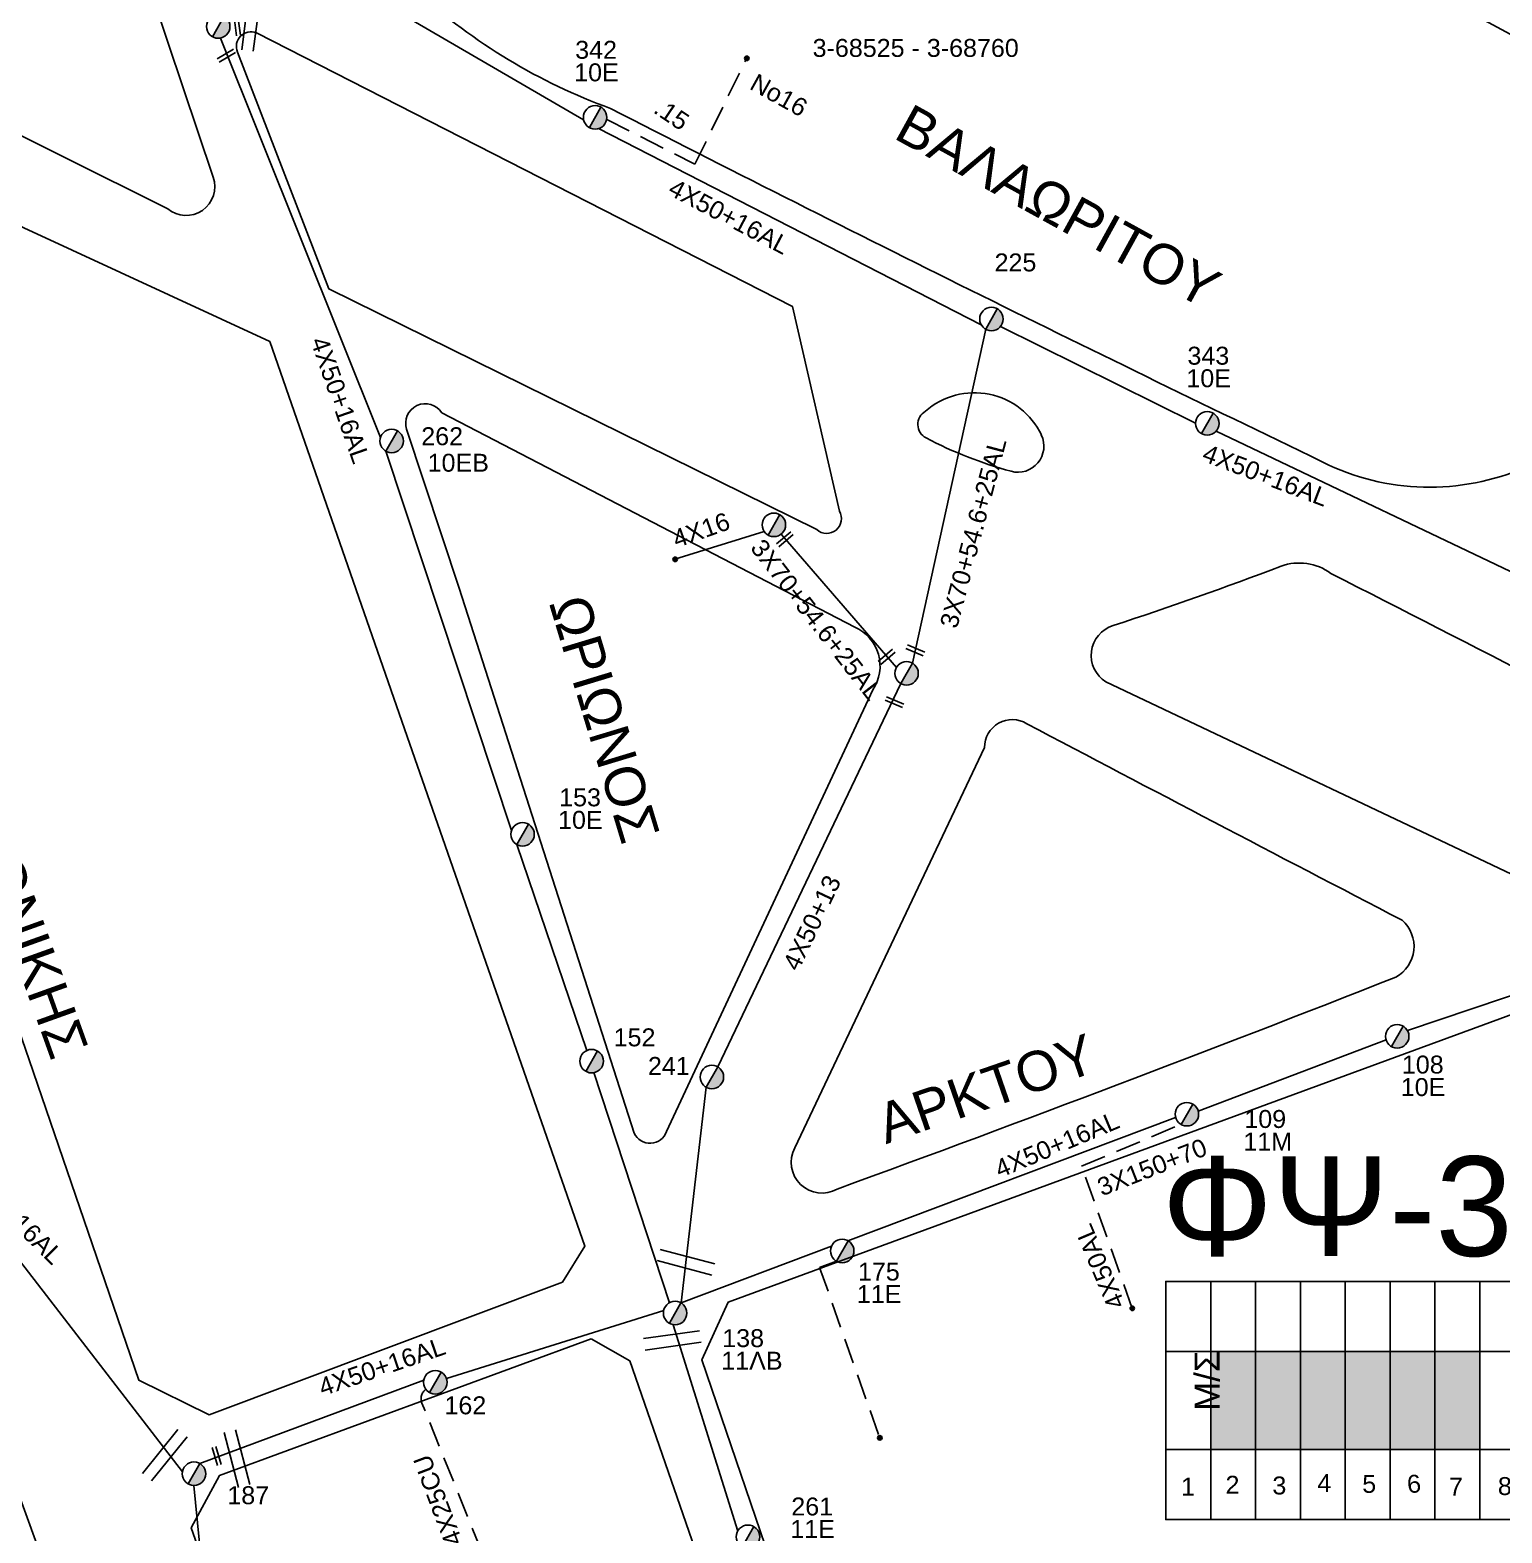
# Model space of a CAD drawing. Header units: millimetres. Extents: x 875 to 3140, y 727 to 1775.
# Drawn here: x 1699.9 to 1847.6, y 1084.1 to 1234.8 of the extents above; entities that cross this region are included whole.
import ezdxf
from ezdxf.enums import TextEntityAlignment as Align

# ---------------------------------------------------------------- set-up
doc = ezdxf.new("R2010")
doc.units = ezdxf.units.MM
doc.linetypes.add('DASHED', pattern=[19.05, 12.7, -6.35])
for name, color, linetype in [('Ασφαλειοκιβώτια Χ.Τ 9 αναχωρήσεων', 7, 'Continuous'), ('Γέφυρες Εναερίου Δικτύου', 7, 'Continuous'), ('Γυμνά εναέρια ΧΤ (3Φ)   4x50AL', 7, 'Continuous'), ('Γυμνά εναέρια ΧΤ και ΦΟΠ (3Φ)   4x50+16AL', 7, 'Continuous'), ('Εναέρια παροχή ΧΤ 4x16', 7, 'SYN_LINE'), ('Επιγραφές - Σχήματα', 7, 'Continuous'), ('Καλώδια ΧΤ   3x150+70AL', 7, 'DASHED'), ('Καλώδια ΧΤ   4x25CU', 7, 'DASHED'), ('Καλώδια ΧΤ   4x50+13', 7, 'Continuous'), ('Καλώδια ΧΤ   4x50AL', 7, 'DASHED'), ('Μηχανική τομή', 7, 'Continuous'), ('Στύλος ΦΜ', 7, 'Continuous'), ('Στύλος ΦΜ @ 1', 7, 'Continuous'), ('Συνδέσεις', 7, 'Continuous'), ('Συνεστραμμένα ΧΤ   3x70+54.6+25AL', 7, 'SYN_LINE'), ('Τομή', 7, 'Continuous'), ('Υπόβαθρο ΔΕΗ', 7, 'Continuous'), ('Υπόγεια Καλώδια Δικτύου ΧΤ   .15', 7, 'DASHED')]:
    doc.layers.add(name, color=color, linetype=linetype)
doc.styles.add('ar', font='arial.ttf')
doc.styles.get("Standard").update_dxf_attribs({"font": 'arial.ttf'})
doc.linetypes.add('SYN_LINE', pattern='A,0.5,-0.0001,["/\\/\\/\\/",Standard,S=0.1,R=0,X=0,Y=-0.05],-0.25', length=0.7501)

# ---------------------------------------------------------------- blocks, each defined once
blk = doc.blocks.new('ΥΠΑΡΧΩΝ ΤΣΙΜΕΝΤΕΝΙΟΣ ΣΤΥΛΟΣ')
at = {"layer": 'Στύλος ΦΜ'}
blk.add_hatch(color=256, dxfattribs=at).paths.add_polyline_path([(-1.29, -2.28, 0.574793), (2.62, 0, 0.268822), (1.3, 2.27)])
blk.add_line((-1.29, -2.28), (1.3, 2.27), dxfattribs=at)
blk.add_circle((0, 0), 2.62, dxfattribs=at)
at = {"layer": 'Στύλος ΦΜ', "flags": 4}
for tag, p in [('ΑΡΙΘΜΟΣ', (-4.68, 8.05)), ('ΤΥΠΟΣ', (-4.91, 3.03))]:
    blk.add_attdef(tag, p, '', height=4, dxfattribs=at)
blk = doc.blocks.new('ΤΟΜΗ')
at = {"layer": 'Τομή', "ltscale": 40}
for p, q in [((-5.68, 0), (5.68, 0)), ((5.68, -2.33), (-5.68, -2.33))]:
    blk.add_line(p, q, dxfattribs=at)
blk = doc.blocks.new('ΑΣΦΑΛΕΙΟΚΙΒΩΤΙΟ ΥΠΟΣΤΑΘΜΟΥ 9 ΑΝΑΧΩΡΗΣΕΩΝ')
at = {"layer": 'Ασφαλειοκιβώτια Χ.Τ 9 αναχωρήσεων', "ltscale": 40}
for p, q in [((-23.8, 40.36), (24.02, 40.36)), ((-9.72, 40.36), (-9.72, -40.64)), ((9.94, 40.36), (9.94, -40.64)), ((-23.8, 31.36), (24.02, 31.36)), ((-23.8, 22.36), (24.02, 22.36)), ((-23.8, 13.36), (24.02, 13.36)), ((-23.8, 4.36), (24.02, 4.36)), ((-23.8, -4.64), (24.02, -4.64)), ((-23.8, -13.64), (24.02, -13.64)), ((-23.8, -22.64), (24.02, -22.64)), ((-23.8, -31.64), (24.02, -31.64))]:
    blk.add_line(p, q, dxfattribs=at)
at = {"layer": 'Ασφαλειοκιβώτια Χ.Τ 9 αναχωρήσεων'}
blk.add_lwpolyline([(-23.8, -40.64), (24.02, -40.64), (24.02, 40.36), (-23.8, 40.36)], close=True, dxfattribs=at)
for s, rotation, p in [('1', 270, (-18.96, 37.31)), ('2', 270, (-18.6, 28.38)), ('3', 270, (-18.74, 18.97)), ('4', 270, (-18.26, 9.95)), ('5', 270, (-18.42, 0.93)), ('6', 274.9707, (-18.52, -8.21)), ('7', 270, (-19, -16.47)), ('8', 270, (-18.86, -26.29)), ('9', 266.863, (-18.5, -35))]:
    blk.add_text(s, height=3.6, rotation=rotation, dxfattribs=at).set_placement(p)
at = {"layer": 'Ασφαλειοκιβώτια Χ.Τ 9 αναχωρήσεων', "ltscale": 40}
for tag, height, p in [('ΟΝΟΜΑ', 5, (-0.16, 44.31)), ('ΚΕΙΜΕΝΟ 1', 2, (17.06, 35.59)), ('ΚΕΙΜΕΝΟ 2', 2, (17.06, 26.88)), ('ΚΕΙΜΕΝΟ 3', 2, (17.06, 17.69)), ('ΚΕΙΜΕΝΟ 4', 2, (17.06, 8.71)), ('ΚΕΙΜΕΝΟ 5', 2, (17.06, -0.13)), ('ΚΕΙΜΕΝΟ 6', 2, (17.06, -9.05)), ('ΚΕΙΜΕΝΟ 7', 2, (17.06, -18.13)), ('ΚΕΙΜΕΝΟ 8', 2, (17.06, -26.85)), ('ΚΕΙΜΕΝΟ 9', 2, (17.06, -35.99)), ('ΣΧ', 2, (-0.1, -42.64))]:
    blk.add_attdef(tag, text='', height=height, dxfattribs=at).set_placement(p, align=Align.MIDDLE_CENTER)
blk = doc.blocks.new('ΜΗΧΑΝΙΚΗ ΤΟΜΗ')
at = {"layer": 'Μηχανική τομή', "ltscale": 40}
for p, q in [((-1.89, 0.78), (1.89, 0.78)), ((1.89, 0), (-1.89, 0))]:
    blk.add_line(p, q, dxfattribs=at)
blk = doc.blocks.new('_ΣΥΝΔΕΣΗ')
at = {"layer": 'Συνδέσεις', "linetype": 'SYN_LINE', "ltscale": 40}
blk.add_hatch(color=256, dxfattribs=at).paths.add_polyline_path([(0.5, -0.01, 1), (-0.5, -0.01, 1)])
at = {"layer": 'Συνδέσεις'}
blk.add_circle((0, -0.01), 0.5, dxfattribs=at)

msp = doc.modelspace()

# ---------------------------------------------------------------- hatches: boundary and pattern name
at = {"layer": 'Ασφαλειοκιβώτια Χ.Τ 9 αναχωρήσεων', "ltscale": 20}
for color, points in [(85, [(1818.41, 1102.26), (1818.41, 1092.44), (1822.91, 1092.44), (1822.91, 1102.26)]), (173, [(1822.91, 1102.26), (1822.91, 1092.44), (1827.41, 1092.44), (1827.41, 1102.26)]), (2, [(1827.41, 1102.26), (1827.41, 1092.44), (1831.91, 1092.44), (1831.91, 1102.26)]), (1, [(1831.91, 1102.26), (1831.91, 1092.44), (1836.41, 1092.44), (1836.41, 1102.26)]), (6, [(1836.41, 1102.26), (1836.41, 1092.44), (1840.91, 1092.44), (1840.91, 1102.26)]), (151, [(1840.91, 1102.26), (1840.91, 1092.44), (1845.41, 1092.44), (1845.41, 1102.26)])]:
    msp.add_hatch(color=color, dxfattribs=at).paths.add_polyline_path(points)

# ---------------------------------------------------------------- linework, layer by layer
at = {"layer": 'Γέφυρες Εναερίου Δικτύου', "color": 173, "linetype": 'DASHED', "ltscale": 0.2}
msp.add_lwpolyline([(1780.84, 1111.33), (1779.16, 1110.7), (1785.2, 1093.59)], dxfattribs=at)
at = {"layer": 'Γυμνά εναέρια ΧΤ (3Φ)   4x50AL', "color": 6, "ltscale": 0.2}
msp.add_lwpolyline([(1764.47, 1104.95), (1770.94, 1084.23)], dxfattribs=at)
at = {"layer": 'Γυμνά εναέρια ΧΤ και ΦΟΠ (3Φ)   4x50+16AL', "color": 1}
for points in [[(1735.72, 1237.29), (1755.48, 1225.83)], [(1756.98, 1224.95), (1795.39, 1205.26)], [(1797.31, 1205.09), (1816.9, 1195.39)], [(1818.97, 1194.61), (1852.77, 1178.49)]]:
    msp.add_lwpolyline(points, dxfattribs=at)
at = {"layer": 'Γυμνά εναέρια ΧΤ και ΦΟΠ (3Φ)   4x50+16AL', "color": 173, "ltscale": 0.2}
for points in [[(1719.03, 1234.04), (1735.09, 1193.97)], [(1735.63, 1192.58), (1748.24, 1154.54)], [(1748.77, 1153.13), (1755.81, 1132.47)], [(1838.15, 1134.48), (1860.72, 1142.05)], [(1817.16, 1126.36), (1836.01, 1133.53)], [(1756.51, 1130.24), (1764.1, 1107.15)], [(1782.01, 1113.37), (1814.89, 1125.74)], [(1765.25, 1107.14), (1780.35, 1112.83)], [(1741.71, 1099.54), (1763.52, 1106.39)], [(1716.95, 1091.03), (1739.44, 1099.4)]]:
    msp.add_lwpolyline(points, dxfattribs=at)
at = {"layer": 'Γυμνά εναέρια ΧΤ και ΦΟΠ (3Φ)   4x50+16AL', "color": 1, "ltscale": 0.2}
msp.add_lwpolyline([(1715.21, 1090.2), (1688.21, 1125.14)], dxfattribs=at)
at = {"layer": 'Εναέρια παροχή ΧΤ 4x16', "color": 1, "ltscale": 10}
msp.add_lwpolyline([(1773.6, 1184.53), (1764.64, 1181.74)], dxfattribs=at)
at = {"layer": 'Καλώδια ΧΤ   3x150+70AL', "color": 173, "ltscale": 0.2}
msp.add_lwpolyline([(1805.46, 1120.84), (1815.44, 1125.05)], dxfattribs=at)
at = {"layer": 'Καλώδια ΧΤ   4x25CU', "color": 173, "ltscale": 0.2}
msp.add_lwpolyline([(1745.25, 1082.17), (1739.25, 1097.08, -0.34218), (1739.64, 1098.47, -0.328635)], format="xyb", dxfattribs=at)
at = {"layer": 'Καλώδια ΧΤ   4x50+13', "color": 1}
for points in [[(1768.94, 1130.82), (1787.31, 1169.27)], [(1765.25, 1107.14), (1767.77, 1128.77)]]:
    msp.add_lwpolyline(points, dxfattribs=at)
at = {"layer": 'Καλώδια ΧΤ   4x50AL', "color": 173, "ltscale": 0.2}
msp.add_lwpolyline([(1810.54, 1106.59), (1805.46, 1120.84)], dxfattribs=at)
at = {"layer": 'Συνεστραμμένα ΧΤ   3x70+54.6+25AL', "color": 1, "ltscale": 20}
for points in [[(1788.47, 1171.32), (1795.83, 1204.83)], [(1775.29, 1184.27), (1786.87, 1170.89)]]:
    msp.add_lwpolyline(points, dxfattribs=at)
at = {"layer": 'Συνεστραμμένα ΧΤ   3x70+54.6+25AL', "color": 30, "ltscale": 20}
msp.add_lwpolyline([(1716.36, 1088.83), (1718.14, 1070.75)], dxfattribs=at)
at = {"layer": 'Υπόβαθρο ΔΕΗ'}
for points in [[(1661.16, 1243.14), (1713.73, 1216.9, 0.755839), (1718.31, 1220.07), (1712.24, 1238.13), (1696.8, 1271.21), (1674.25, 1328.53), (1656.29, 1378.93), (1641.72, 1418.21, 0.722545), (1636.26, 1416.51), (1652.66, 1370.38), (1670.48, 1321.21), (1683.64, 1286.23)], [(1855.2, 1230.82), (1760.08, 1281.97), (1721.16, 1303.47, 0.234383), (1715.22, 1271.84, 0.157731), (1738.8, 1238.68, 0.098502), (1758.18, 1226.98, 0.006924), (1828.48, 1192.1, 0.221052), (1848.8, 1190.49, 0.247672), (1861.14, 1208.4, 0.223088), (1855.2, 1230.82, -1.697314)], [(1722.63, 1234.56), (1776.44, 1207.12), (1781.15, 1186.58, -0.855456), (1778.88, 1184.72), (1729.92, 1208.87), (1720.74, 1232.64, -0.66462), (1722.63, 1234.56, 0.034904)], [(1753.34, 1109.22), (1755.6, 1112.83), (1737.77, 1163.96), (1723.97, 1203.58), (1669.29, 1228.85, 0.642437), (1667.08, 1226.86), (1682.86, 1180.69), (1699.83, 1131.54), (1710.83, 1099.37), (1717.88, 1095.92), (1753.34, 1109.22)], [(1741.24, 1196.45), (1782.69, 1174.94, -0.46384), (1784.51, 1168.64), (1763.81, 1124.33, -0.674554), (1760.55, 1124.17), (1743, 1178.86), (1737.71, 1194.79, -0.878074), (1741.24, 1196.45, 0.442369)], [(1807.9, 1169.44), (1852.48, 1148.32, 0.264388), (1857.92, 1148.02, -0.009755), (1872.91, 1153.51, 0.645992), (1873.44, 1158.25, 0.001314), (1830.47, 1180.33, 0.248334), (1825.48, 1181.06, -0.012646), (1808.62, 1175.09, 0.643684), (1807.9, 1169.44, 0.455681)], [(1776.67, 1122.68), (1795.71, 1162.85, -0.588241), (1799.96, 1165.25, 0.001727), (1837.62, 1145.54, -0.521538), (1837, 1139.82, -0.006166), (1780.93, 1118.56, -0.750261), (1776.67, 1122.68, -0.477303)], [(1866.05, 1127.63), (1877.98, 1101.27), (1875.09, 1091.99), (1799.02, 1066.65), (1785.93, 1062.11), (1779.08, 1067), (1767.34, 1101.43), (1769.97, 1107.2), (1849.07, 1136.24, -0.399822), (1866.05, 1127.63, -2.261817)]]:
    msp.add_lwpolyline(points, format="xyb", dxfattribs=at)
for points in [[(1714.67, 1044.1), (1639.93, 1250.07)], [(1756.25, 1103.53), (1760.1, 1101.31), (1773.45, 1062.79), (1771.1, 1057.36), (1738.86, 1046.95), (1728.85, 1048.41), (1716.09, 1084.57), (1718.92, 1089.83), (1756.25, 1103.53)]]:
    msp.add_lwpolyline(points, dxfattribs=at)
for centre, radius, start, end in [((1794.71, 1191), 7.45, 25.6568, 131.3372), ((1790.55, 1195.27), 1.53, 119.8468, 242.357), ((1809.35, 1231.17), 42.05, 242.357, 254.882), ((1799.06, 1193.09), 2.61, 254.882, 25.6568)]:
    msp.add_arc(centre, radius, start, end, dxfattribs=at)
at = {"layer": 'Υπόγεια Καλώδια Δικτύου ΧΤ   .15', "color": 1, "ltscale": 0.2}
msp.add_lwpolyline([(1757.79, 1225.87), (1766.65, 1221.39), (1771.83, 1232)], dxfattribs=at)

# ---------------------------------------------------------------- block references
at = {"layer": 'Ασφαλειοκιβώτια Χ.Τ 9 αναχωρήσεων', "xscale": 0.5, "yscale": 0.5, "zscale": 0.5, "rotation": 90}
msp.add_blockref('ΑΣΦΑΛΕΙΟΚΙΒΩΤΙΟ ΥΠΟΣΤΑΘΜΟΥ 9 ΑΝΑΧΩΡΗΣΕΩΝ', (1834.09, 1097.29), dxfattribs=at)
at = {"layer": 'Μηχανική τομή'}
for p, xscale, yscale, zscale, rotation in [((1720.52, 1235.2), 0.5000000000000383, 0.5000000000000383, 0.5000000000000383, 277.8528656779152), ((1719.51, 1232.45), 0.500000000000023, 0.500000000000023, 0.500000000000023, 211.0549020995868), ((1775.55, 1183.9), 0.5000000000000848, 0.5000000000000848, 0.5000000000000848, 220.5177088847569), ((1788.84, 1172.78), 0.5000000000000493, 0.5000000000000493, 0.5000000000000493, 157.0866308098452), ((1785.76, 1172.1), 0.5000000000000848, 0.5000000000000848, 0.5000000000000848, 220.5177088847569), ((1786.76, 1167.59), 0.5000000000000493, 0.5000000000000493, 0.5000000000000493, 157.0866308098452), ((1718.83, 1091.83), 0.4999999999999472, 0.4999999999999472, 0.4999999999999472, 106.5202018662105)]:
    msp.add_blockref('ΜΗΧΑΝΙΚΗ ΤΟΜΗ', p, dxfattribs=dict(at, xscale=xscale, yscale=yscale, zscale=zscale, rotation=rotation))
at = {"layer": 'Στύλος ΦΜ @ 1', "ltscale": 40, "xscale": 0.4499999999998181, "yscale": 0.4499999999998181, "zscale": 0.4499999999998181}
for p in [(1718.8, 1235.2), (1774.57, 1185.2), (1787.89, 1170.3)]:
    msp.add_blockref('ΥΠΑΡΧΩΝ ΤΣΙΜΕΝΤΕΝΙΟΣ ΣΤΥΛΟΣ', p, dxfattribs=at)
at = {"layer": 'Στύλος ΦΜ @ 1', "ltscale": 40}
ref = msp.add_blockref('ΥΠΑΡΧΩΝ ΤΣΙΜΕΝΤΕΝΙΟΣ ΣΤΥΛΟΣ', (1756.63, 1226.08), dxfattribs=dict(at, xscale=0.4499999999998181, yscale=0.4499999999998181, zscale=0.4499999999998181))
ref.add_attrib('ΤΥΠΟΣ', '10E', (1754.53, 1229.7), dxfattribs={"layer": 'Στύλος ΦΜ', "height": 1.8, "flags": 4})
ref.add_attrib('ΑΡΙΘΜΟΣ', '342', (1754.63, 1231.96), dxfattribs={"layer": 'Στύλος ΦΜ', "height": 1.8, "flags": 4})
ref = msp.add_blockref('ΥΠΑΡΧΩΝ ΤΣΙΜΕΝΤΕΝΙΟΣ ΣΤΥΛΟΣ', (1796.41, 1205.85), dxfattribs=dict(at, xscale=0.4499999999998181, yscale=0.4499999999998181, zscale=0.4499999999998181))
ref.add_attrib('ΤΥΠΟΣ', '225', (1796.72, 1210.63), dxfattribs={"layer": 'Στύλος ΦΜ', "height": 1.8, "flags": 4})
ref = msp.add_blockref('ΥΠΑΡΧΩΝ ΤΣΙΜΕΝΤΕΝΙΟΣ ΣΤΥΛΟΣ', (1818.07, 1195.38), dxfattribs=dict(at, xscale=0.4499999999998181, yscale=0.4499999999998181, zscale=0.4499999999998181))
ref.add_attrib('ΤΥΠΟΣ', '10E', (1815.97, 1199.01), dxfattribs={"layer": 'Στύλος ΦΜ', "height": 1.8, "flags": 4})
ref.add_attrib('ΑΡΙΘΜΟΣ', '343', (1816.08, 1201.27), dxfattribs={"layer": 'Στύλος ΦΜ', "height": 1.8, "flags": 4})
ref = msp.add_blockref('ΥΠΑΡΧΩΝ ΤΣΙΜΕΝΤΕΝΙΟΣ ΣΤΥΛΟΣ', (1736.21, 1193.61), dxfattribs=dict(at, xscale=0.4499999999998181, yscale=0.4499999999998181, zscale=0.4499999999998181))
ref.add_attrib('ΤΥΠΟΣ', '10EB', (1739.82, 1190.53), dxfattribs={"layer": 'Στύλος ΦΜ', "height": 1.8, "flags": 4})
ref.add_attrib('ΑΡΙΘΜΟΣ', '262', (1739.18, 1193.19), dxfattribs={"layer": 'Στύλος ΦΜ', "height": 1.8, "flags": 4})
ref = msp.add_blockref('ΥΠΑΡΧΩΝ ΤΣΙΜΕΝΤΕΝΙΟΣ ΣΤΥΛΟΣ', (1749.35, 1154.15), dxfattribs=dict(at, xscale=0.4499999999998181, yscale=0.4499999999998181, zscale=0.4499999999998181))
ref.add_attrib('ΤΥΠΟΣ', '10E', (1752.91, 1154.7), dxfattribs={"layer": 'Στύλος ΦΜ', "height": 1.8, "flags": 4})
ref.add_attrib('ΑΡΙΘΜΟΣ', '153', (1753.02, 1156.96), dxfattribs={"layer": 'Στύλος ΦΜ', "height": 1.8, "flags": 4})
ref = msp.add_blockref('ΥΠΑΡΧΩΝ ΤΣΙΜΕΝΤΕΝΙΟΣ ΣΤΥΛΟΣ', (1756.28, 1131.39), dxfattribs=dict(at, xscale=0.4499999999998181, yscale=0.4499999999998181, zscale=0.4499999999998181))
ref.add_attrib('ΤΥΠΟΣ', '152', (1758.49, 1132.88), dxfattribs={"layer": 'Στύλος ΦΜ', "height": 1.8, "flags": 4})
ref = msp.add_blockref('ΥΠΑΡΧΩΝ ΤΣΙΜΕΝΤΕΝΙΟΣ ΣΤΥΛΟΣ', (1837.13, 1133.88), dxfattribs=dict(at, xscale=0.4499999999998181, yscale=0.4499999999998181, zscale=0.4499999999998181))
ref.add_attrib('ΤΥΠΟΣ', '10E', (1837.49, 1127.89), dxfattribs={"layer": 'Στύλος ΦΜ', "height": 1.8, "flags": 4})
ref.add_attrib('ΑΡΙΘΜΟΣ', '108', (1837.6, 1130.15), dxfattribs={"layer": 'Στύλος ΦΜ', "height": 1.8, "flags": 4})
ref = msp.add_blockref('ΥΠΑΡΧΩΝ ΤΣΙΜΕΝΤΕΝΙΟΣ ΣΤΥΛΟΣ', (1768.35, 1129.8), dxfattribs=dict(at, xscale=0.4499999999998181, yscale=0.4499999999998181, zscale=0.4499999999998181))
ref.add_attrib('ΤΥΠΟΣ', '241', (1761.93, 1130.01), dxfattribs={"layer": 'Στύλος ΦΜ', "height": 1.8, "flags": 4})
ref = msp.add_blockref('ΥΠΑΡΧΩΝ ΤΣΙΜΕΝΤΕΝΙΟΣ ΣΤΥΛΟΣ', (1816.02, 1126.07), dxfattribs=dict(at, xscale=0.4499999999998181, yscale=0.4499999999998181, zscale=0.4499999999998181))
ref.add_attrib('ΤΥΠΟΣ', '11M', (1821.69, 1122.42), dxfattribs={"layer": 'Στύλος ΦΜ', "height": 1.8, "flags": 4})
ref.add_attrib('ΑΡΙΘΜΟΣ', '109', (1821.79, 1124.69), dxfattribs={"layer": 'Στύλος ΦΜ', "height": 1.8, "flags": 4})
ref = msp.add_blockref('ΥΠΑΡΧΩΝ ΤΣΙΜΕΝΤΕΝΙΟΣ ΣΤΥΛΟΣ', (1781.43, 1112.35), dxfattribs=dict(at, xscale=0.4499999999998181, yscale=0.4499999999998181, zscale=0.4499999999998181))
ref.add_attrib('ΤΥΠΟΣ', '11E', (1782.9, 1107.12), dxfattribs={"layer": 'Στύλος ΦΜ', "height": 1.8, "flags": 4})
ref.add_attrib('ΑΡΙΘΜΟΣ', '175', (1783.01, 1109.38), dxfattribs={"layer": 'Στύλος ΦΜ', "height": 1.8, "flags": 4})
ref = msp.add_blockref('ΥΠΑΡΧΩΝ ΤΣΙΜΕΝΤΕΝΙΟΣ ΣΤΥΛΟΣ', (1764.66, 1106.12), dxfattribs=dict(at, xscale=0.4499999999998181, yscale=0.4499999999998181, zscale=0.4499999999998181))
ref.add_attrib('ΤΥΠΟΣ', '11ΛB', (1769.29, 1100.44), dxfattribs={"layer": 'Στύλος ΦΜ', "height": 1.8, "flags": 4})
ref.add_attrib('ΑΡΙΘΜΟΣ', '138', (1769.39, 1102.7), dxfattribs={"layer": 'Στύλος ΦΜ', "height": 1.8, "flags": 4})
ref = msp.add_blockref('ΥΠΑΡΧΩΝ ΤΣΙΜΕΝΤΕΝΙΟΣ ΣΤΥΛΟΣ', (1740.59, 1099.17), dxfattribs=dict(at, xscale=0.4499999999998181, yscale=0.4499999999998181, zscale=0.4499999999998181))
ref.add_attrib('ΤΥΠΟΣ', '162', (1741.51, 1095.96), dxfattribs={"layer": 'Στύλος ΦΜ', "height": 1.8, "flags": 4})
ref = msp.add_blockref('ΥΠΑΡΧΩΝ ΤΣΙΜΕΝΤΕΝΙΟΣ ΣΤΥΛΟΣ', (1716.37, 1090), dxfattribs=dict(at, xscale=0.4499999999998181, yscale=0.4499999999998181, zscale=0.4499999999998181))
ref.add_attrib('ΤΥΠΟΣ', '187', (1719.72, 1086.94), dxfattribs={"layer": 'Στύλος ΦΜ', "height": 1.8, "flags": 4})
ref = msp.add_blockref('ΥΠΑΡΧΩΝ ΤΣΙΜΕΝΤΕΝΙΟΣ ΣΤΥΛΟΣ', (1771.97, 1083.67), dxfattribs=dict(at, xscale=0.4499999999998181, yscale=0.4499999999998181, zscale=0.4499999999998181))
ref.add_attrib('ΤΥΠΟΣ', '11E', (1776.22, 1083.55), dxfattribs={"layer": 'Στύλος ΦΜ', "height": 1.8, "flags": 4})
ref.add_attrib('ΑΡΙΘΜΟΣ', '261', (1776.32, 1085.81), dxfattribs={"layer": 'Στύλος ΦΜ', "height": 1.8, "flags": 4})
at = {"layer": 'Συνδέσεις', "xscale": 0.4500000000000455, "yscale": 0.4500000000000455, "zscale": 0.4500000000000455}
for p in [(1771.85, 1232.01), (1764.67, 1181.75), (1810.54, 1106.59), (1785.2, 1093.6)]:
    msp.add_blockref('_ΣΥΝΔΕΣΗ', p, dxfattribs=at)
at = {"layer": 'Τομή'}
for p, xscale, yscale, zscale, rotation in [((1721.53, 1235.68), 0.499999999999951, 0.499999999999951, 0.499999999999951, 82.60764162664573), ((1765.61, 1110.65), 0.5000000000000527, 0.5000000000000527, 0.5000000000000527, 165.1053073673493), ((1764.31, 1103.95), 0.4999999999999675, 0.4999999999999675, 0.4999999999999675, 8.008797730844222), ((1712.98, 1092.22), 0.4999999999999175, 0.4999999999999175, 0.4999999999999175, 51.12553715535181), ((1720.12, 1091.37), 0.4999999999999735, 0.4999999999999735, 0.4999999999999735, 104.4990999142773)]:
    msp.add_blockref('ΤΟΜΗ', p, dxfattribs=dict(at, xscale=xscale, yscale=yscale, zscale=zscale, rotation=rotation))

# ---------------------------------------------------------------- texts
at = {"layer": 'Γυμνά εναέρια ΧΤ και ΦΟΠ (3Φ)   4x50+16AL', "ltscale": 20}
for rotation, p in [(332.2135, (1770.09, 1216.13)), (289.1352, (1731.06, 1197.72)), (339.3023, (1823.93, 1190.17)), (22.8011, (1802.98, 1123.03)), (315.3486, (1698.09, 1116.12)), (18.8991, (1735.23, 1100.75))]:
    msp.add_text('4X50+16AL', height=1.8, rotation=rotation, dxfattribs=at).set_placement(p, align=Align.MIDDLE)
at = {"layer": 'Εναέρια παροχή ΧΤ 4x16', "ltscale": 20}
msp.add_text('4X16', height=1.8, rotation=19.5766, dxfattribs=at).set_placement((1767.27, 1184.69), align=Align.MIDDLE)
at = {"layer": 'Επιγραφές - Σχήματα', "ltscale": 20, "attachment_point": 1, "style": 'ar'}
for s, insert, char_height, width in [('3-68525 - 3-68760', (1778.46, 1233.95), 1.8, 35.6606), ('ΦΨ-32', (1813.5, 1121.84), 10, 19.3816)]:
    msp.add_mtext(s, dxfattribs=dict(at, insert=insert, char_height=char_height, width=width))
for s, insert, char_height, width, rotation in [('Νο16', (1772.89, 1230.56), 1.8, 19.3816, 330.9453), ('ΒΑΛΑΩΡΙΤΟΥ', (1788.38, 1227.56), 4, 33.802, 331.1621), ('ΩΡΙΩΝΟΣ', (1755.81, 1178.51), 4, 33.802, 286.8408), ('ΒΕΡΟΝΙΚΗΣ', (1694.93, 1163.11), 4, 19.3816, 289.7383), ('ΑΡΚΤΟΥ', (1784.51, 1126.83), 4, 33.802, 19.0825), ('Μ/Σ', (1816.8, 1096.31), 2.5, 6.6335, 90)]:
    msp.add_mtext(s, dxfattribs=dict(at, insert=insert, char_height=char_height, width=width, rotation=rotation))
at = {"layer": 'Καλώδια ΧΤ   3x150+70AL', "ltscale": 20, "insert": (1806.83, 1119.49), "char_height": 1.8, "width": 16.2103, "attachment_point": 1, "rotation": 21.4446, "style": 'ar'}
msp.add_mtext('3Χ150+70', dxfattribs=at)
at = {"layer": 'Καλώδια ΧΤ   4x25CU', "ltscale": 0.2}
msp.add_text('4X25CU', height=1.8, rotation=110.5724, dxfattribs=at).set_placement((1740.84, 1087.32), align=Align.MIDDLE)
at = {"layer": 'Καλώδια ΧΤ   4x50+13', "ltscale": 20}
msp.add_text('4X50+13', height=1.8, rotation=64.6346, dxfattribs=at).set_placement((1778.38, 1145.28), align=Align.MIDDLE)
at = {"layer": 'Καλώδια ΧΤ   4x50AL', "ltscale": 0.2}
msp.add_text('4Χ50AL', height=1.8, rotation=112.9817, dxfattribs=at).set_placement((1807.28, 1110.76), align=Align.MIDDLE)
at = {"layer": 'Συνεστραμμένα ΧΤ   3x70+54.6+25AL', "ltscale": 20}
for rotation, p in [(75.1909, (1794.57, 1184.39)), (307.8991, (1778.85, 1175.69))]:
    msp.add_text('3X70+54.6+25AL', height=1.8, rotation=rotation, dxfattribs=at).set_placement(p, align=Align.MIDDLE)
at = {"layer": 'Υπόγεια Καλώδια Δικτύου ΧΤ   .15', "ltscale": 0.2}
msp.add_text('.15', height=1.8, rotation=325.9281, dxfattribs=at).set_placement((1764.31, 1226.38), align=Align.MIDDLE)

doc.saveas('drawing.dxf')
